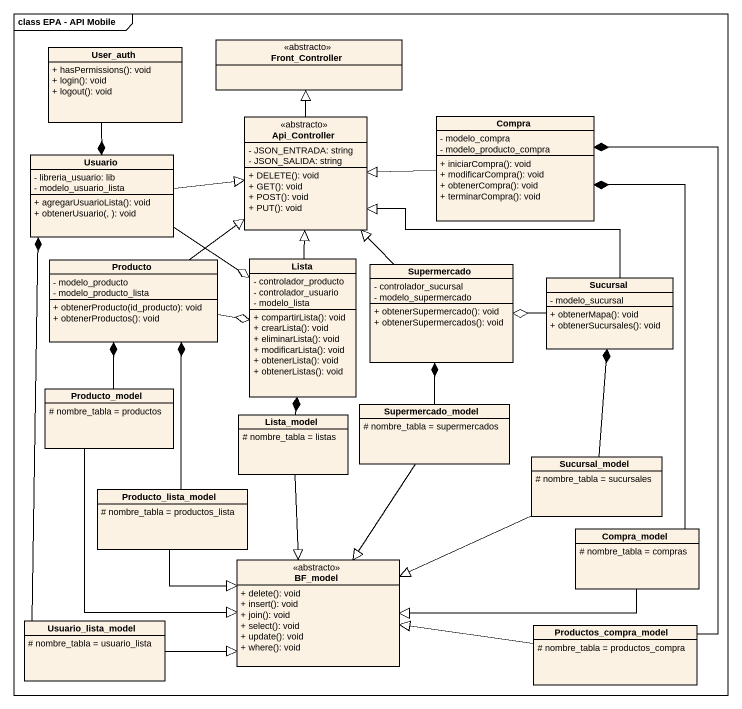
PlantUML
@startuml
mainframe class EPA - API Mobile
hide circle
hide empty members
skinparam classAttributeIconSize 0
class User_auth {
  + hasPermissions(): void
  + login(): void
  + logout(): void
}
class Front_Controller <<abstracto>>
class Api_Controller <<abstracto>> {
  - JSON_ENTRADA: string
  - JSON_SALIDA: string
  + DELETE(): void
  + GET(): void
  + POST(): void
  + PUT(): void
}
class Compra {
  - modelo_compra
  - modelo_producto_compra
  + iniciarCompra(): void
  + modificarCompra(): void
  + obtenerCompra(): void
  + terminarCompra(): void
}
class Usuario {
  - libreria_usuario: lib
  - modelo_usuario_lista
  + agregarUsuarioLista(): void
  + obtenerUsuario(, ): void
}
class Producto {
  - modelo_producto
  - modelo_producto_lista
  + obtenerProducto(id_producto): void
  + obtenerProductos(): void
}
class Lista {
  - controlador_producto
  - controlador_usuario
  - modelo_lista
  + compartirLista(): void
  + crearLista(): void
  + eliminarLista(): void
  + modificarLista(): void
  + obtenerLista(): void
  + obtenerListas(): void
}
class Supermercado {
  - controlador_sucursal
  - modelo_supermercado
  + obtenerSupermercado(): void
  + obtenerSupermercados(): void
}
class Sucursal {
  - modelo_sucursal
  + obtenerMapa(): void
  + obtenerSucursales(): void
}
class Producto_model {
  # nombre_tabla = productos
}
class Supermercado_model {
  # nombre_tabla = supermercados
}
class Lista_model {
  # nombre_tabla = listas
}
class Sucursal_model {
  # nombre_tabla = sucursales
}
class Producto_lista_model {
  # nombre_tabla = productos_lista
}
class BF_model <<abstracto>> {
  + delete(): void
  + insert(): void
  + join(): void
  + select(): void
  + update(): void
  + where(): void
}
class Compra_model {
  # nombre_tabla = compras
}
class Usuario_lista_model {
  # nombre_tabla = usuario_lista
}
class Productos_compra_model {
  # nombre_tabla = productos_compra
}
User_auth --* Usuario
Api_Controller -up-|> Front_Controller
Compra -left-|> Api_Controller
Usuario -right-|> Api_Controller
Usuario --o Lista
Producto -up-|> Api_Controller
Producto -right-o Lista
Lista -up-|> Api_Controller
Supermercado -up-|> Api_Controller
Sucursal -left-|> Api_Controller
Sucursal -left-o Supermercado
Producto_model -up-* Producto
Producto_model --|> BF_model
Supermercado_model -up-* Supermercado
Supermercado_model --|> BF_model
Lista_model -up-* Lista
Lista_model --|> BF_model
Sucursal_model -up-* Sucursal
Sucursal_model -left-|> BF_model
Producto_lista_model -up-* Producto
Producto_lista_model --|> BF_model
Compra_model -up-* Compra
Compra_model -left-|> BF_model
Usuario_lista_model -up-* Usuario
Usuario_lista_model -right-|> BF_model
Productos_compra_model -up-* Compra
Productos_compra_model -left-|> BF_model
@enduml
